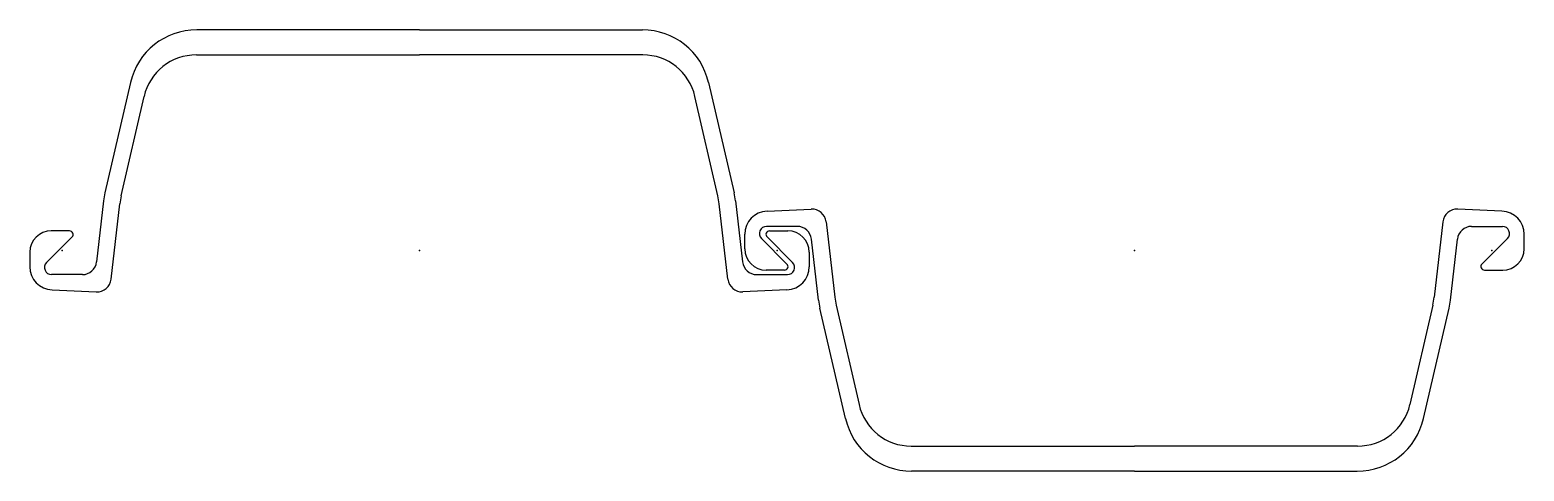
# Model space of a CAD drawing. Extents: x -18 to 818, y -124 to 124.
import ezdxf

# ---------------------------------------------------------------- set-up
doc = ezdxf.new("R2010")
doc.units = 0
doc.header["$MEASUREMENT"] = 0
doc.layers.get('0').update_dxf_attribs({"color": 5, "linetype": 'CONTINUOUS'})

msp = doc.modelspace()

# ---------------------------------------------------------------- linework, layer by layer
at = {"linetype": 'Continuous'}
for p, q in [((200, 123.5), (75.31536, 123.5)), ((200, 123.5), (324.68463, 123.5)), ((75.12576, 109.5), (200, 109.5)), ((324.87424, 109.5), (200, 109.5)), ((38.28963, 94.04958), (24.00672, 32.19446)), ((361.71036, 94.04958), (375.99329, 32.19446)), ((33.08281, 30.62305), (45.89116, 86.23341)), ((366.91721, 30.62305), (354.10883, 86.23341)), ((23.24282, 27.76253), (19.31454, -6.41353)), ((27.46192, -16.07104), (32.3241, 26.21446)), ((372.53809, -16.07104), (367.6759, 26.21446)), ((376.75717, 27.76253), (380.68546, -6.41353)), ((394.42355, 22.05142), (419.15955, 23.14931)), ((805.57642, 22.05142), (780.84045, 23.14931)), ((4.17157, 11), (-6, 11)), ((382, 1), (382, 9.0642)), ((411.36685, 13.5), (394.15686, 13.5)), ((395.82843, 11), (406, 11)), ((427.46191, 16.07104), (432.3241, -26.21446)), ((772.53809, 16.07104), (767.6759, -26.21446)), ((788.63312, 13.5), (805.84314, 13.5)), ((818, 1), (818, 9.0642)), ((-8.67157, -6.67157), (5.58579, 7.58579)), ((391.32843, 6.67157), (405.58578, -7.58579)), ((408.67157, -6.67157), (394.41422, 7.58579)), ((423.24283, -27.76253), (419.31454, 6.41353)), ((776.7572, -27.76253), (780.68549, 6.41353)), ((808.67157, 6.67157), (794.41418, -7.58579)), ((-18, -1), (-18, -9.0642)), ((418, -1), (418, -9.0642)), ((11.36687, -13.5), (-5.84315, -13.5)), ((388.63315, -13.5), (405.84314, -13.5)), ((404.17157, -11), (394, -11)), ((795.82843, -11), (806, -11)), ((-5.57643, -22.05142), (19.15956, -23.14931)), ((405.57645, -22.05142), (380.84045, -23.14931)), ((438.28964, -94.04958), (424.00671, -32.19446)), ((433.08279, -30.62305), (445.89117, -86.23341)), ((766.91718, -30.62305), (754.10883, -86.23341)), ((761.71039, -94.04958), (775.99329, -32.19446)), ((475.12576, -109.5), (600, -109.5)), ((724.87427, -109.5), (600, -109.5)), ((600, -123.5), (475.31537, -123.5)), ((600, -123.5), (724.68463, -123.5))]:
    msp.add_line(p, q, dxfattribs=at)
for centre, radius, start, end in [((75.31536, 85.5), 38, 90, 166.99778), ((324.68463, 85.5), 38, 13.00222, 90), ((75.12576, 79.5), 30, 90, 167.02965), ((324.87424, 79.5), 30, 12.97035, 90), ((62.98117, 23.1949), 40, 166.99778, 173.44305), ((72.06226, 21.64518), 40, 167.02965, 173.44068), ((327.93774, 21.64518), 40, 6.55933, 12.97035), ((337.01883, 23.1949), 40, 6.55695, 13.00222), ((395, 9.0642), 13, 92.54144, 180), ((419.51428, 15.15718), 8, 6.55932, 92.54144), ((780.48572, 15.15718), 8, 87.45856, 173.44068), ((805, 9.0642), 13, 0, 87.45869), ((-6, -1), 12, 90, 180), ((4.17157, 9), 2, 315, 90), ((394.15686, 9.5), 4, 90, 224.99997), ((395.82843, 9), 2, 90, 224.99997), ((406, -1), 12, 0, 90), ((411.36685, 5.5), 8, 6.55693, 90), ((788.63312, 5.5), 8, 90, 173.44302), ((805.84314, 9.5), 4, 315.00003, 90), ((394, 1), 12, 180, 270), ((806, 1), 12, 270, 0), ((-5.84315, -9.5), 4, 135, 270), ((11.36687, -5.5), 8, 270, 353.44305), ((388.63315, -5.5), 8, 186.55693, 270), ((404.17157, -9), 2, 270, 44.99997), ((405.84314, -9.5), 4, 270, 44.99997), ((795.82843, -9), 2, 135.00065, 270), ((-5, -9.0642), 13, 180, 267.45861), ((19.51428, -15.15718), 8, 267.45861, 353.44068), ((380.48572, -15.15718), 8, 186.55932, 272.54144), ((405, -9.0642), 13, 272.54144, 0), ((462.98117, -23.1949), 40, 186.55695, 193.00222), ((472.06226, -21.64518), 40, 186.55933, 192.97035), ((727.93774, -21.64518), 40, 347.02964, 353.44067), ((737.0188, -23.1949), 40, 346.99779, 353.44306), ((475.12576, -79.5), 30, 192.97035, 270), ((724.87427, -79.5), 30, 270, 347.02963), ((475.31537, -85.5), 38, 193.00222, 270), ((724.68463, -85.5), 38, 270, 346.99779)]:
    msp.add_arc(centre, radius, start, end, dxfattribs=at)
for p in [(0, 0), (200, 0), (400, 0), (600, 0), (800, 0)]:
    msp.add_point(p, dxfattribs=at)

doc.saveas('drawing.dxf')
